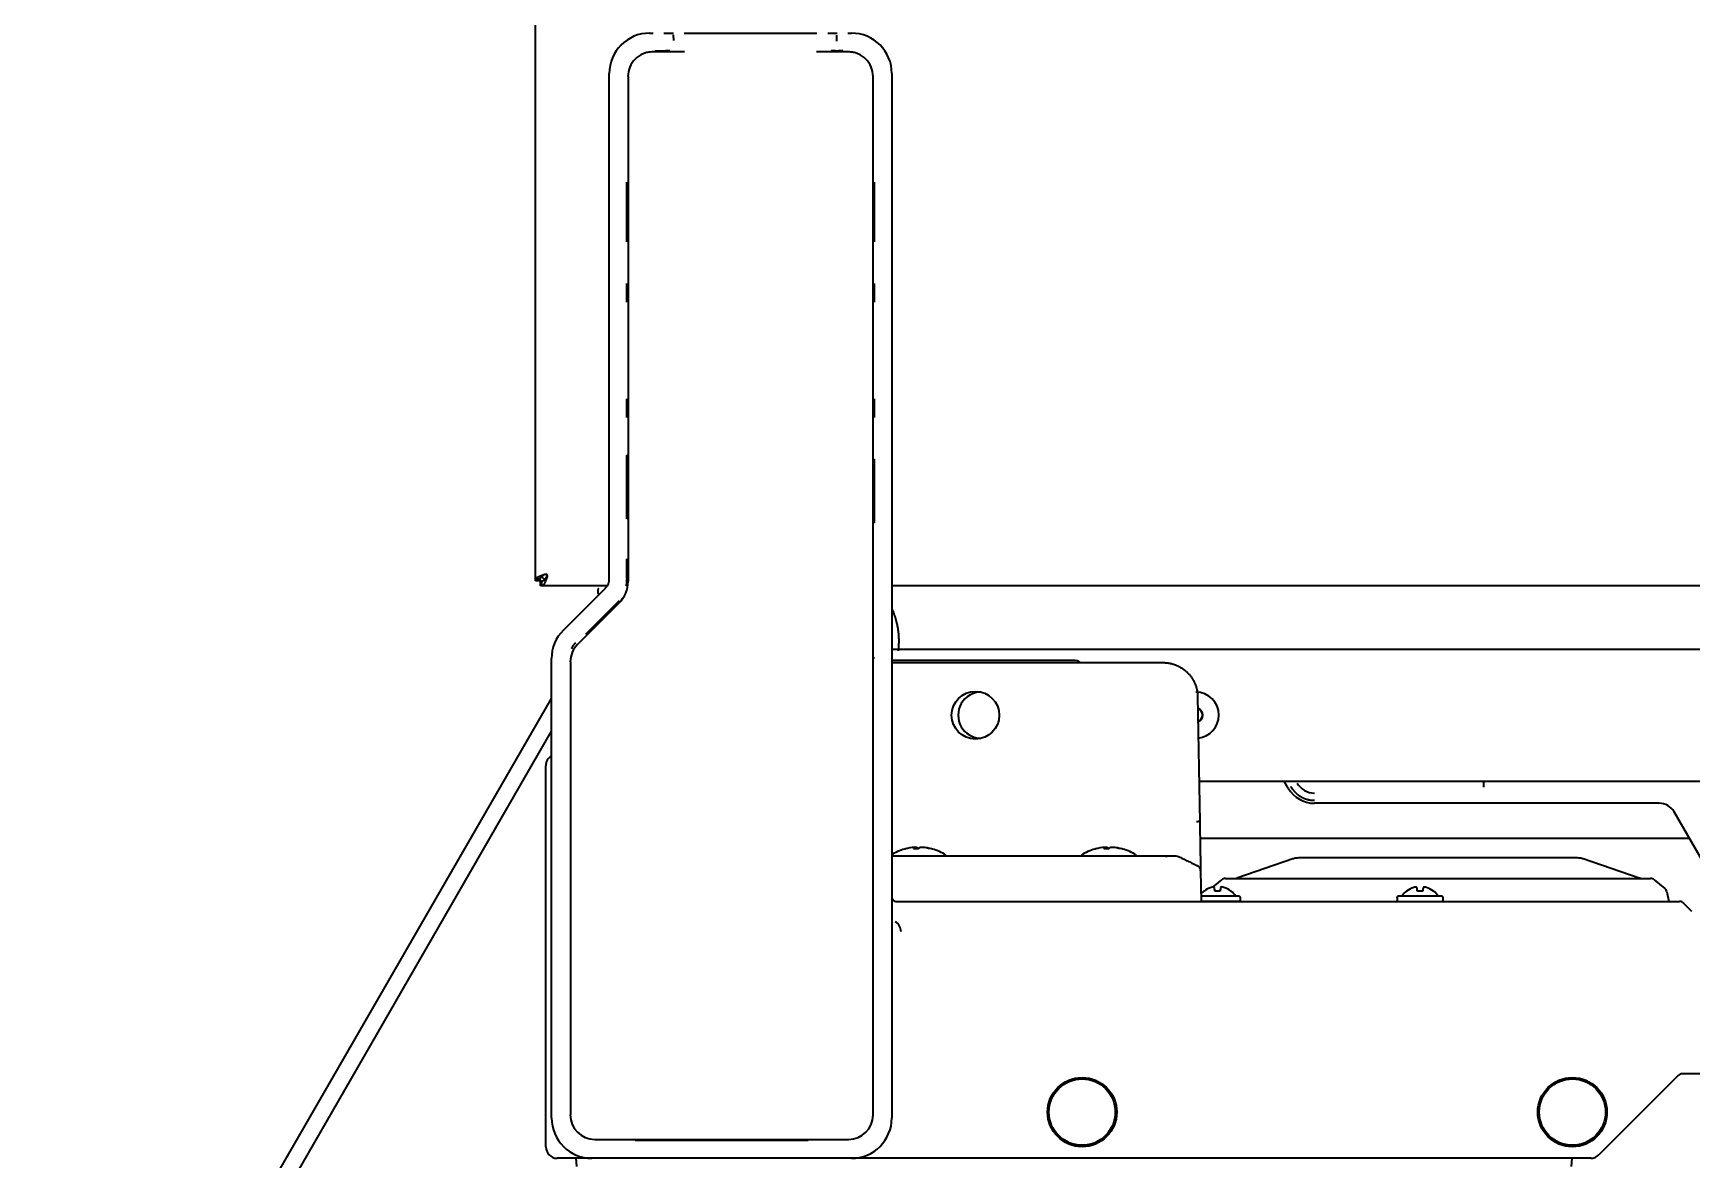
# Model space of a CAD drawing. Header units: inches. Extents: x 90 to 4162, y -443 to 3471.
# Drawn here: x 2163 to 2450.6, y 164.2 to 359.4 of the extents above; entities that cross this region are included whole.
import ezdxf

# ---------------------------------------------------------------- set-up
doc = ezdxf.new("R2010")
doc.units = ezdxf.units.IN
doc.layers.add('1', color=7, linetype='Continuous', true_color=0xffffff)
doc.layers.add('4', color=7, linetype='Continuous', true_color=0xffffff)

msp = doc.modelspace()

# ---------------------------------------------------------------- linework, layer by layer
at = {"layer": '1', "color": 7, "linetype": 'Continuous', "lineweight": 35}
for p, q in [((2250.09, 264.77), (2250.09, 925.28)), ((2269.89, 359.43), (2270.5, 359.43)), ((2272.38, 359.43), (2274.01, 359.43)), ((2274.08, 358.14), (2274.03, 359.14)), ((2275.89, 359.43), (2298.89, 359.43)), ((2300.77, 359.43), (2302.4, 359.43)), ((2302.34, 358.07), (2302.38, 359.06)), ((2304.28, 359.43), (2304.89, 359.43)), ((2269.48, 356.08), (2269.37, 356.05)), ((2275.06, 356.2), (2270.51, 356.2)), ((2272.02, 356.36), (2272.65, 356.36)), ((2273.4, 356.34), (2273.54, 356.2)), ((2304.27, 356.2), (2299.73, 356.2)), ((2301.24, 356.2), (2301.38, 356.34)), ((2302.13, 356.36), (2302.65, 356.36)), ((2303.4, 356.34), (2303.54, 356.2)), ((2305.41, 356.05), (2305.31, 356.08)), ((2262.89, 275.4), (2262.89, 352.43)), ((2266.15, 351.93), (2266.15, 264.4)), ((2308.63, 171.93), (2308.63, 351.93)), ((2311.89, 352.43), (2311.89, 275.4)), ((2265.96, 324.39), (2265.96, 332.46)), ((2308.82, 332.46), (2308.82, 324.39)), ((2265.96, 313.93), (2265.96, 314.92)), ((2308.82, 314.92), (2308.82, 313.93)), ((2265.96, 293.93), (2265.96, 294.92)), ((2308.82, 294.92), (2308.82, 293.93)), ((2308.82, 284.46), (2308.82, 280.01)), ((2265.96, 276.39), (2265.96, 280.84)), ((2262.89, 266.79), (2262.89, 271.86)), ((2311.89, 271.86), (2311.89, 266.79)), ((2250.09, 264.71), (2250.09, 264.77)), ((2250.09, 264.53), (2250.09, 264.71)), ((2250.89, 264.71), (2250.89, 264.77)), ((2250.89, 264.71), (2250.89, 264.53)), ((2265.96, 264.95), (2265.96, 267.18)), ((2250.89, 264.53), (2250.09, 264.53)), ((2250.99, 264.43), (2251.18, 264.43)), ((2250.99, 263.63), (2250.99, 264.43)), ((2251.18, 263.63), (2250.99, 263.63)), ((2251.23, 264.43), (2251.18, 264.43)), ((2251.23, 263.63), (2251.18, 263.63)), ((2262.52, 263.63), (2251.23, 263.63)), ((2254.94, 255.98), (2262.22, 263.25)), ((2266.14, 264.06), (2266, 263.92)), ((3000.55, 263.63), (2311.89, 263.63)), ((2311.89, 263.25), (2311.89, 171.43)), ((2264.61, 260.68), (2257.39, 253.47)), ((2258.82, 255.25), (2264.68, 261.11)), ((2252.89, 171.43), (2252.89, 251.03)), ((2256.15, 250.46), (2256.15, 171.93)), ((2947.14, 252.62), (2311.89, 252.62)), ((2343.39, 250.72), (2311.89, 250.72)), ((2311.89, 250.34), (2358.91, 250.34)), ((2164.11, 90.41), (2252.89, 244.1)), ((2364.91, 244.44), (2365.28, 222.76)), ((2163.01, 82.51), (2252.89, 238.43)), ((2251.89, 166.43), (2251.89, 232.43)), ((2365.17, 229.81), (2947.21, 229.81)), ((2311.89, 216.84), (2359.42, 216.84)), ((2315.8, 218.04), (2315.8, 218.3)), ((2316.05, 218.04), (2316.05, 218.3)), ((2317.23, 218.28), (2317.23, 218.3)), ((2348.8, 218.04), (2348.8, 218.3)), ((2349.05, 218.04), (2349.05, 218.3)), ((2350.23, 218.28), (2350.23, 218.3)), ((2381.42, 216.32), (2371.7, 212.99)), ((2430.42, 216.5), (2382.76, 216.5)), ((2441.49, 212.99), (2431.76, 216.32)), ((2365.43, 214.24), (2365.52, 208.93)), ((2369.73, 212.93), (2372.59, 212.93)), ((2371.7, 212.99), (2371.63, 212.97)), ((2372.59, 212.93), (2440.59, 212.93)), ((2440.59, 212.93), (2443.45, 212.93)), ((2441.55, 212.97), (2441.49, 212.99)), ((2366.03, 210.74), (2365.98, 210.74)), ((2367.57, 211.44), (2369.09, 212.7)), ((2370.72, 210.74), (2370.68, 210.74)), ((2401.15, 210.72), (2401.1, 210.72)), ((2444.09, 212.7), (2445.92, 211.19)), ((2446.26, 210.61), (2446.59, 208.93)), ((2312.24, 209.07), (2311.89, 209.43)), ((2312.6, 208.93), (2448.48, 208.93)), ((2372.2, 209.85), (2365.5, 209.85)), ((2372.2, 208.95), (2365.52, 208.95)), ((2366.59, 208.93), (2366.59, 208.93)), ((2372.35, 209.2), (2372.35, 209.6)), ((2399.48, 209.58), (2399.48, 209.18)), ((2407.33, 209.83), (2399.63, 209.83)), ((2407.48, 209.18), (2407.48, 209.58)), ((2450.6, 207.22), (2449.18, 208.63)), ((2448.23, 178.77), (2434.48, 165.01)), ((2802.84, 179.06), (2448.94, 179.06)), ((2208.65, 167.56), (2208.6, 167.6)), ((2260.4, 167.68), (2304.38, 167.68)), ((2267.39, 167.49), (2267.39, 167.68)), ((2297.39, 167.49), (2267.39, 167.49)), ((2297.39, 167.49), (2297.39, 167.68)), ((2207.98, 166.4), (2207.92, 166.43)), ((2259.89, 164.43), (2253.89, 164.43)), ((2257.25, 163.01), (2257.18, 164.43)), ((2304.89, 164.43), (2259.89, 164.43)), ((2433.06, 164.43), (2304.89, 164.43)), ((2429.78, 164.43), (2429.7, 163.01))]:
    msp.add_line(p, q, dxfattribs=at)
for centre, radius in [((2326.39, 241.22), 4.13), ((2344.89, 172.43), 6), ((2429.89, 172.43), 6), ((2344.89, 172.43), 5.75), ((2429.89, 172.43), 5.75)]:
    msp.add_circle(centre, radius, dxfattribs=at)
for centre, radius, start, end in [((2269.89, 352.43), 7, 90, 180), ((2304.89, 352.43), 7, 0, 90), ((2252.69, 266.23), 1.8, 213.3619, 236.662), ((2252.69, 266.23), 1, 214.2422, 237.1852), ((2251.89, 265.43), 0.25, 0, 90), ((2260.89, 264.4), 5.26, 315, 0), ((2259.89, 251.03), 7, 135, 180), ((2343.39, 248.72), 2, 54.3403, 90), ((2327.39, 241.22), 4, 89.8931, 270.1069), ((2364.59, 241.22), 4, 0, 90), ((2364.59, 241.22), 1.25, 288.5738, 73.3781), ((2364.59, 241.22), 1.15, 290.16, 71.7919), ((2364.59, 241.22), 4, 276.4013, 0), ((2253.89, 232.43), 2, 120.0009, 180), ((2312.27, 216.71), 0.5, 119.6794, 138.5908), ((2316.52, 209.26), 9.08, 103.2612, 119.6794), ((2316.52, 209.26), 9.08, 60.3206, 76.7388), ((2320.77, 216.71), 0.5, 14.6023, 60.3206), ((2345.27, 216.71), 0.5, 119.6794, 165.3977), ((2349.52, 209.26), 9.08, 103.2612, 119.6794), ((2349.52, 209.26), 9.08, 60.3206, 76.7388), ((2353.77, 216.71), 0.5, 14.6023, 60.3206), ((2369.73, 211.93), 1, 90, 129.5), ((2443.45, 211.93), 1, 50.5, 90), ((2368.35, 207.85), 3.74, 129.3686, 139.774), ((2368.35, 207.85), 3.74, 32.3241, 50.6155), ((2403.48, 207.83), 3.74, 129.3865, 147.6759), ((2403.48, 207.83), 3.74, 32.3241, 50.6449), ((2445.28, 210.42), 1, 11, 50.5), ((2312.6, 209.43), 0.5, 225, 270), ((2366.44, 208.45), 0.5, 71.8045, 90), ((2370.27, 208.45), 0.5, 90, 108.1955), ((2372.07, 209.6), 0.283, 0, 61.9275), ((2372.07, 209.2), 0.283, 298.0725, 0), ((2399.76, 209.58), 0.283, 118.0725, 180), ((2399.76, 209.18), 0.283, 180, 241.9275), ((2407.19, 209.58), 0.283, 0, 61.9275), ((2407.19, 209.18), 0.283, 298.0725, 0), ((2448.48, 207.93), 1, 45, 90), ((2311.49, 203.68), 2, 0.0009, 60), ((2448.94, 178.06), 1, 90, 135), ((2259.89, 171.43), 7, 180, 270), ((2304.89, 171.43), 7, 270, 0), ((2253.89, 166.43), 2, 180, 270), ((2433.06, 166.43), 2, 270, 315)]:
    msp.add_arc(centre, radius, start, end, dxfattribs=at)
for centre, major_axis, ratio, start_param, end_param in [((2270.4, 351.93), (4.13, 1.03), 0.999429, 1.325755, 2.896856), ((2270.51, 351.95), (4.12, 1.03), 0.999581, 1.325755, 1.570798), ((2272.65, 356.34), (0.75, 0), 0.017455, 0.017453, 1.570796), ((2302.13, 356.34), (0.75, 0), 0.017455, 1.570796, 3.124139), ((2302.65, 356.34), (0.75, 0), 0.017455, 0.017453, 1.570796), ((2304.27, 351.95), (-4.12, 1.03), 0.999581, 4.712388, 4.95743), ((2304.38, 351.93), (-4.13, 1.03), 0.999429, 3.386329, 4.95743), ((2266.38, 286.31), (0.37, -0.151), 0.998935, 3.529487, 4.49285), ((2308.4, 274.54), (-0.37, 0.151), 0.998935, 3.529487, 4.49285), ((2265.97, 264.96), (0, 1.06), 0.012341, 1.58314, 1.794348), ((2260.4, 250.46), (-3.93, 1.63), 0.99937, 5.890739, 6.675632), ((2316.3, 209.26), (0, -9.06), 0.947542, 3.199666, 3.391172), ((2315.85, 209.26), (0, -9.06), 0.090997, 3.199666, 3.391172), ((2316.04, 209.26), (0, -8.79), 0.978398, 3.096057, 3.187129), ((2316.58, 209.26), (0, 9.06), 0.995851, 0.058074, 0.085647), ((2315.88, 209.26), (0, -9.06), 0.319632, 2.921888, 3.083519), ((2317.15, 209.26), (0, 9.06), 0.319632, 0.058074, 0.249579), ((2316.46, 209.26), (0, -9.06), 0.995851, 2.892014, 3.083519), ((2316.73, 209.26), (0, 9.06), 0.947542, 6.033606, 6.225112), ((2318.77, 209.26), (0, 8.79), 0.206731, 6.237649, 6.328721), ((2349.3, 209.26), (0, -9.06), 0.947542, 3.199666, 3.391172), ((2348.85, 209.26), (0, -9.06), 0.090997, 3.199666, 3.391172), ((2349.04, 209.26), (0, -8.79), 0.978398, 3.096057, 3.187129), ((2349.58, 209.26), (0, 9.06), 0.995851, 0.058074, 0.085647), ((2348.88, 209.26), (0, -9.06), 0.319632, 2.921888, 3.083519), ((2350.15, 209.26), (0, 9.06), 0.319632, 0.058074, 0.249579), ((2349.46, 209.26), (0, -9.06), 0.995851, 2.892014, 3.083519), ((2349.73, 209.26), (0, 9.06), 0.947542, 6.033606, 6.225112), ((2351.77, 209.26), (0, 8.79), 0.206731, 6.237649, 6.328721), ((2371.4, 213.43), (0, -0.5), 1, 6.282807, 6.525593), ((2441.78, 213.43), (0, 0.5), 1, 2.899186, 3.141971), ((2368.35, 207.83), (-3.62, 0.87), 0.997235, 5.247399, 5.62012), ((2368.09, 207.79), (-0.81, 3.6), 0.902278, 6.178468, 6.295334), ((2367.8, 207.79), (-0.38, 3.67), 0.420739, 6.027806, 6.144672), ((2368.06, 207.83), (-0.27, 3.72), 0.017407, 5.611261, 5.983982), ((2368.65, 207.83), (-0.27, -3.72), 0.017407, 3.440796, 3.813517), ((2368.91, 207.79), (-0.38, -3.67), 0.420739, 3.280106, 3.396972), ((2368.61, 207.79), (-0.81, -3.6), 0.902278, 3.129444, 3.24631), ((2368.36, 207.83), (-3.62, -0.87), 0.997235, 3.804658, 4.177379), ((2403.47, 207.8), (-3.62, 0.87), 0.997235, 5.247399, 5.62012), ((2403.22, 207.77), (-0.81, 3.6), 0.902278, 6.178468, 6.295334), ((2402.92, 207.77), (-0.38, 3.67), 0.420739, 6.027806, 6.144672), ((2403.18, 207.8), (-0.27, 3.72), 0.017407, 5.611261, 5.983982), ((2403.77, 207.8), (-0.27, -3.72), 0.017407, 3.440796, 3.813517), ((2404.03, 207.77), (-0.38, -3.67), 0.420739, 3.280106, 3.396972), ((2403.74, 207.77), (-0.81, -3.6), 0.902278, 3.129444, 3.24631), ((2403.48, 207.8), (-3.62, -0.87), 0.997235, 3.804658, 4.177379), ((2260.4, 171.94), (3.01, 3.01), 0.998926, 2.356803, 3.926382), ((2304.38, 171.94), (-3.01, 3.01), 0.998926, 2.356803, 3.926382)]:
    msp.add_ellipse(centre, major_axis=major_axis, ratio=ratio, start_param=start_param, end_param=end_param, dxfattribs=at)
for points, knots in [([(2270.88, 356.34), (2270.89, 356.34), (2270.9, 356.34), (2270.92, 356.34), (2270.94, 356.34), (2270.97, 356.34), (2271.03, 356.35), (2271.07, 356.35), (2271.15, 356.35), (2271.19, 356.35), (2271.25, 356.35), (2271.28, 356.35), (2271.32, 356.35), (2271.34, 356.35), (2271.41, 356.35), (2271.46, 356.35), (2271.54, 356.35), (2271.58, 356.35), (2271.62, 356.35), (2271.65, 356.35), (2271.66, 356.35), (2271.73, 356.35), (2271.79, 356.35), (2271.9, 356.36), (2271.96, 356.36), (2272.02, 356.36)], [0, 0, 0, 0, 0.03125, 0.03125, 0.0625, 0.125, 0.125, 0.25, 0.25, 0.375, 0.375, 0.4375, 0.4375, 0.5, 0.5, 0.625, 0.625, 0.6875, 0.71875, 0.71875, 0.75, 0.75, 0.875, 0.875, 1, 1, 1, 1]), ([(2275.94, 356.21), (2275.93, 356.21), (2275.92, 356.21), (2275.89, 356.21), (2275.88, 356.21), (2275.86, 356.21), (2275.85, 356.21), (2275.8, 356.21), (2275.77, 356.21), (2275.7, 356.21), (2275.66, 356.21), (2275.6, 356.21), (2275.58, 356.21), (2275.54, 356.21), (2275.52, 356.21), (2275.45, 356.21), (2275.4, 356.21), (2275.3, 356.21), (2275.23, 356.2), (2275.14, 356.2), (2275.11, 356.2), (2275.08, 356.2), (2275.07, 356.2), (2275.06, 356.2)], [0, 0, 0, 0, 0.125, 0.125, 0.1875, 0.1875, 0.25, 0.25, 0.375, 0.375, 0.5, 0.5, 0.5625, 0.5625, 0.625, 0.625, 0.75, 0.75, 0.875, 0.9375, 0.96875, 0.96875, 1, 1, 1, 1]), ([(2299.73, 356.2), (2299.71, 356.2), (2299.7, 356.2), (2299.68, 356.2), (2299.64, 356.2), (2299.55, 356.2), (2299.48, 356.21), (2299.38, 356.21), (2299.33, 356.21), (2299.27, 356.21), (2299.24, 356.21), (2299.2, 356.21), (2299.18, 356.21), (2299.12, 356.21), (2299.08, 356.21), (2299.01, 356.21), (2298.98, 356.21), (2298.94, 356.21), (2298.92, 356.21), (2298.9, 356.21), (2298.89, 356.21), (2298.86, 356.21), (2298.85, 356.21), (2298.84, 356.21)], [0, 0, 0, 0, 0.03125, 0.03125, 0.0625, 0.125, 0.25, 0.25, 0.375, 0.375, 0.4375, 0.4375, 0.5, 0.5, 0.625, 0.625, 0.75, 0.75, 0.8125, 0.8125, 0.875, 0.875, 1, 1, 1, 1]), ([(2265.96, 332.46), (2265.96, 332.51), (2265.96, 332.57), (2265.96, 332.69), (2265.96, 332.74), (2265.96, 332.81), (2265.96, 332.83), (2265.96, 332.85), (2265.96, 332.89), (2265.96, 332.93), (2265.96, 333.01), (2265.96, 333.06), (2265.97, 333.13), (2265.97, 333.15), (2265.97, 333.2), (2265.97, 333.22), (2265.97, 333.28), (2265.97, 333.33), (2265.97, 333.41), (2265.97, 333.45), (2265.97, 333.5), (2265.97, 333.53), (2265.97, 333.56), (2265.97, 333.58), (2265.97, 333.59), (2265.97, 333.6)], [0, 0, 0, 0, 0.125, 0.125, 0.25, 0.25, 0.28125, 0.28125, 0.3125, 0.375, 0.375, 0.5, 0.5, 0.5625, 0.5625, 0.625, 0.625, 0.75, 0.75, 0.875, 0.875, 0.9375, 0.96875, 0.96875, 1, 1, 1, 1]), ([(2308.81, 333.6), (2308.81, 333.59), (2308.81, 333.58), (2308.81, 333.56), (2308.81, 333.53), (2308.81, 333.5), (2308.81, 333.45), (2308.81, 333.41), (2308.81, 333.33), (2308.81, 333.28), (2308.82, 333.22), (2308.82, 333.2), (2308.82, 333.15), (2308.82, 333.13), (2308.82, 333.06), (2308.82, 333.01), (2308.82, 332.93), (2308.82, 332.89), (2308.82, 332.85), (2308.82, 332.83), (2308.82, 332.81), (2308.82, 332.74), (2308.82, 332.69), (2308.82, 332.57), (2308.82, 332.51), (2308.82, 332.46)], [0, 0, 0, 0, 0.03125, 0.03125, 0.0625, 0.125, 0.125, 0.25, 0.25, 0.375, 0.375, 0.4375, 0.4375, 0.5, 0.5, 0.625, 0.625, 0.6875, 0.71875, 0.71875, 0.75, 0.75, 0.875, 0.875, 1, 1, 1, 1]), ([(2265.97, 323.25), (2265.97, 323.26), (2265.97, 323.27), (2265.97, 323.29), (2265.97, 323.32), (2265.97, 323.35), (2265.97, 323.41), (2265.97, 323.44), (2265.97, 323.52), (2265.97, 323.57), (2265.97, 323.63), (2265.97, 323.65), (2265.97, 323.7), (2265.97, 323.72), (2265.96, 323.79), (2265.96, 323.84), (2265.96, 323.92), (2265.96, 323.96), (2265.96, 324), (2265.96, 324.02), (2265.96, 324.04), (2265.96, 324.11), (2265.96, 324.16), (2265.96, 324.28), (2265.96, 324.34), (2265.96, 324.39)], [0, 0, 0, 0, 0.03125, 0.03125, 0.0625, 0.125, 0.125, 0.25, 0.25, 0.375, 0.375, 0.4375, 0.4375, 0.5, 0.5, 0.625, 0.625, 0.6875, 0.71875, 0.71875, 0.75, 0.75, 0.875, 0.875, 1, 1, 1, 1]), ([(2308.82, 324.39), (2308.82, 324.34), (2308.82, 324.28), (2308.82, 324.16), (2308.82, 324.11), (2308.82, 324.04), (2308.82, 324.02), (2308.82, 324), (2308.82, 323.96), (2308.82, 323.92), (2308.82, 323.84), (2308.82, 323.79), (2308.82, 323.72), (2308.82, 323.7), (2308.82, 323.65), (2308.82, 323.63), (2308.81, 323.57), (2308.81, 323.52), (2308.81, 323.44), (2308.81, 323.41), (2308.81, 323.35), (2308.81, 323.32), (2308.81, 323.29), (2308.81, 323.27), (2308.81, 323.26), (2308.81, 323.25)], [0, 0, 0, 0, 0.125, 0.125, 0.25, 0.25, 0.28125, 0.28125, 0.3125, 0.375, 0.375, 0.5, 0.5, 0.5625, 0.5625, 0.625, 0.625, 0.75, 0.75, 0.875, 0.875, 0.9375, 0.96875, 0.96875, 1, 1, 1, 1]), ([(2265.96, 314.92), (2265.96, 314.98), (2265.96, 315.04), (2265.96, 315.16), (2265.96, 315.21), (2265.96, 315.28), (2265.96, 315.29), (2265.96, 315.32), (2265.96, 315.36), (2265.96, 315.4), (2265.96, 315.48), (2265.96, 315.53), (2265.97, 315.6), (2265.97, 315.62), (2265.97, 315.67), (2265.97, 315.69), (2265.97, 315.75), (2265.97, 315.79), (2265.97, 315.87), (2265.97, 315.91), (2265.97, 315.97), (2265.97, 316), (2265.97, 316.03), (2265.97, 316.04), (2265.97, 316.05), (2265.97, 316.06)], [0, 0, 0, 0, 0.125, 0.125, 0.25, 0.25, 0.28125, 0.28125, 0.3125, 0.375, 0.375, 0.5, 0.5, 0.5625, 0.5625, 0.625, 0.625, 0.75, 0.75, 0.875, 0.875, 0.9375, 0.96875, 0.96875, 1, 1, 1, 1]), ([(2265.97, 312.79), (2265.97, 312.8), (2265.97, 312.81), (2265.97, 312.82), (2265.97, 312.85), (2265.97, 312.88), (2265.97, 312.94), (2265.97, 312.98), (2265.97, 313.06), (2265.97, 313.1), (2265.97, 313.16), (2265.97, 313.19), (2265.97, 313.23), (2265.97, 313.25), (2265.96, 313.32), (2265.96, 313.37), (2265.96, 313.45), (2265.96, 313.49), (2265.96, 313.53), (2265.96, 313.56), (2265.96, 313.57), (2265.96, 313.64), (2265.96, 313.7), (2265.96, 313.81), (2265.96, 313.87), (2265.96, 313.93)], [0, 0, 0, 0, 0.03125, 0.03125, 0.0625, 0.125, 0.125, 0.25, 0.25, 0.375, 0.375, 0.4375, 0.4375, 0.5, 0.5, 0.625, 0.625, 0.6875, 0.71875, 0.71875, 0.75, 0.75, 0.875, 0.875, 1, 1, 1, 1]), ([(2308.81, 316.06), (2308.81, 316.05), (2308.81, 316.04), (2308.81, 316.03), (2308.81, 316), (2308.81, 315.97), (2308.81, 315.91), (2308.81, 315.87), (2308.81, 315.79), (2308.81, 315.75), (2308.82, 315.69), (2308.82, 315.67), (2308.82, 315.62), (2308.82, 315.6), (2308.82, 315.53), (2308.82, 315.48), (2308.82, 315.4), (2308.82, 315.36), (2308.82, 315.32), (2308.82, 315.29), (2308.82, 315.28), (2308.82, 315.21), (2308.82, 315.16), (2308.82, 315.04), (2308.82, 314.98), (2308.82, 314.92)], [0, 0, 0, 0, 0.03125, 0.03125, 0.0625, 0.125, 0.125, 0.25, 0.25, 0.375, 0.375, 0.4375, 0.4375, 0.5, 0.5, 0.625, 0.625, 0.6875, 0.71875, 0.71875, 0.75, 0.75, 0.875, 0.875, 1, 1, 1, 1]), ([(2308.82, 313.93), (2308.82, 313.87), (2308.82, 313.81), (2308.82, 313.7), (2308.82, 313.64), (2308.82, 313.57), (2308.82, 313.56), (2308.82, 313.53), (2308.82, 313.49), (2308.82, 313.45), (2308.82, 313.37), (2308.82, 313.32), (2308.82, 313.25), (2308.82, 313.23), (2308.82, 313.19), (2308.82, 313.16), (2308.81, 313.1), (2308.81, 313.06), (2308.81, 312.98), (2308.81, 312.94), (2308.81, 312.88), (2308.81, 312.85), (2308.81, 312.82), (2308.81, 312.81), (2308.81, 312.8), (2308.81, 312.79)], [0, 0, 0, 0, 0.125, 0.125, 0.25, 0.25, 0.28125, 0.28125, 0.3125, 0.375, 0.375, 0.5, 0.5, 0.5625, 0.5625, 0.625, 0.625, 0.75, 0.75, 0.875, 0.875, 0.9375, 0.96875, 0.96875, 1, 1, 1, 1]), ([(2265.96, 294.92), (2265.96, 294.98), (2265.96, 295.04), (2265.96, 295.16), (2265.96, 295.21), (2265.96, 295.28), (2265.96, 295.29), (2265.96, 295.32), (2265.96, 295.36), (2265.96, 295.4), (2265.96, 295.48), (2265.96, 295.53), (2265.97, 295.6), (2265.97, 295.62), (2265.97, 295.67), (2265.97, 295.69), (2265.97, 295.75), (2265.97, 295.79), (2265.97, 295.87), (2265.97, 295.91), (2265.97, 295.97), (2265.97, 296), (2265.97, 296.03), (2265.97, 296.04), (2265.97, 296.05), (2265.97, 296.06)], [0, 0, 0, 0, 0.125, 0.125, 0.25, 0.25, 0.28125, 0.28125, 0.3125, 0.375, 0.375, 0.5, 0.5, 0.5625, 0.5625, 0.625, 0.625, 0.75, 0.75, 0.875, 0.875, 0.9375, 0.96875, 0.96875, 1, 1, 1, 1]), ([(2265.97, 292.79), (2265.97, 292.8), (2265.97, 292.81), (2265.97, 292.82), (2265.97, 292.85), (2265.97, 292.88), (2265.97, 292.94), (2265.97, 292.98), (2265.97, 293.06), (2265.97, 293.1), (2265.97, 293.16), (2265.97, 293.19), (2265.97, 293.23), (2265.97, 293.25), (2265.96, 293.32), (2265.96, 293.37), (2265.96, 293.45), (2265.96, 293.49), (2265.96, 293.53), (2265.96, 293.56), (2265.96, 293.57), (2265.96, 293.64), (2265.96, 293.7), (2265.96, 293.81), (2265.96, 293.87), (2265.96, 293.93)], [0, 0, 0, 0, 0.03125, 0.03125, 0.0625, 0.125, 0.125, 0.25, 0.25, 0.375, 0.375, 0.4375, 0.4375, 0.5, 0.5, 0.625, 0.625, 0.6875, 0.71875, 0.71875, 0.75, 0.75, 0.875, 0.875, 1, 1, 1, 1]), ([(2308.81, 296.06), (2308.81, 296.05), (2308.81, 296.04), (2308.81, 296.03), (2308.81, 296), (2308.81, 295.97), (2308.81, 295.91), (2308.81, 295.87), (2308.81, 295.79), (2308.81, 295.75), (2308.82, 295.69), (2308.82, 295.67), (2308.82, 295.62), (2308.82, 295.6), (2308.82, 295.53), (2308.82, 295.48), (2308.82, 295.4), (2308.82, 295.36), (2308.82, 295.32), (2308.82, 295.29), (2308.82, 295.28), (2308.82, 295.21), (2308.82, 295.16), (2308.82, 295.04), (2308.82, 294.98), (2308.82, 294.92)], [0, 0, 0, 0, 0.03125, 0.03125, 0.0625, 0.125, 0.125, 0.25, 0.25, 0.375, 0.375, 0.4375, 0.4375, 0.5, 0.5, 0.625, 0.625, 0.6875, 0.71875, 0.71875, 0.75, 0.75, 0.875, 0.875, 1, 1, 1, 1]), ([(2308.82, 293.93), (2308.82, 293.87), (2308.82, 293.81), (2308.82, 293.7), (2308.82, 293.64), (2308.82, 293.57), (2308.82, 293.56), (2308.82, 293.53), (2308.82, 293.49), (2308.82, 293.45), (2308.82, 293.37), (2308.82, 293.32), (2308.82, 293.25), (2308.82, 293.23), (2308.82, 293.19), (2308.82, 293.16), (2308.81, 293.1), (2308.81, 293.06), (2308.81, 292.98), (2308.81, 292.94), (2308.81, 292.88), (2308.81, 292.85), (2308.81, 292.82), (2308.81, 292.81), (2308.81, 292.8), (2308.81, 292.79)], [0, 0, 0, 0, 0.125, 0.125, 0.25, 0.25, 0.28125, 0.28125, 0.3125, 0.375, 0.375, 0.5, 0.5, 0.5625, 0.5625, 0.625, 0.625, 0.75, 0.75, 0.875, 0.875, 0.9375, 0.96875, 0.96875, 1, 1, 1, 1]), ([(2265.96, 280.84), (2265.96, 280.97), (2265.96, 281.1), (2265.96, 281.35), (2265.96, 281.48), (2265.96, 281.86), (2265.96, 282.11), (2265.96, 282.61), (2265.96, 282.87), (2265.95, 283.25), (2265.95, 283.37), (2265.95, 283.57), (2265.95, 283.63), (2265.95, 283.76), (2265.95, 283.82), (2265.95, 284.01), (2265.95, 284.14), (2265.95, 284.39), (2265.95, 284.52), (2265.95, 284.71), (2265.96, 284.77), (2265.96, 284.87), (2265.96, 284.9), (2265.96, 284.96), (2265.96, 284.99), (2265.96, 285.15), (2265.96, 285.27), (2265.96, 285.44), (2265.96, 285.5), (2265.96, 285.59), (2265.96, 285.61), (2265.96, 285.67), (2265.96, 285.7), (2265.96, 285.78), (2265.96, 285.83), (2265.96, 285.92), (2265.97, 285.97), (2265.97, 286.02), (2265.97, 286.04), (2265.97, 286.06), (2265.97, 286.09), (2265.97, 286.11), (2265.97, 286.17), (2265.97, 286.2), (2265.97, 286.23), (2265.97, 286.24), (2265.97, 286.25), (2265.97, 286.27), (2265.97, 286.28), (2265.98, 286.3), (2265.98, 286.31), (2265.98, 286.31)], [0, 0, 0, 0, 0.0625, 0.0625, 0.125, 0.125, 0.25, 0.25, 0.375, 0.375, 0.4375, 0.4375, 0.46875, 0.46875, 0.5, 0.5, 0.5625, 0.5625, 0.625, 0.625, 0.65625, 0.65625, 0.671875, 0.671875, 0.6875, 0.6875, 0.75, 0.75, 0.78125, 0.78125, 0.796875, 0.796875, 0.8125, 0.8125, 0.84375, 0.84375, 0.875, 0.875, 0.882813, 0.882813, 0.890625, 0.90625, 0.90625, 0.9375, 0.9375, 0.945313, 0.945313, 0.953125, 0.96875, 0.96875, 1, 1, 1, 1]), ([(2308.63, 285.67), (2308.64, 285.66), (2308.64, 285.65), (2308.67, 285.54), (2308.7, 285.44), (2308.73, 285.34)], [0, 0, 0, 0, 0.058602, 0.058602, 1, 1, 1, 1]), ([(2308.64, 285.1), (2308.64, 285.11), (2308.65, 285.12), (2308.66, 285.15), (2308.66, 285.15), (2308.66, 285.17), (2308.67, 285.18), (2308.67, 285.2), (2308.68, 285.22), (2308.69, 285.25), (2308.69, 285.26), (2308.7, 285.28), (2308.71, 285.29), (2308.71, 285.3)], [0, 0, 0, 0, 0.156607, 0.156607, 0.262032, 0.262032, 0.367456, 0.367456, 0.578304, 0.578304, 0.789152, 0.789152, 1, 1, 1, 1]), ([(2308.73, 285.34), (2308.73, 285.34), (2308.73, 285.33), (2308.72, 285.32), (2308.72, 285.31), (2308.71, 285.3)], [0, 0, 0, 0, 0.5, 0.5, 1, 1, 1, 1]), ([(2308.81, 285.6), (2308.81, 285.59), (2308.81, 285.58), (2308.81, 285.56), (2308.81, 285.53), (2308.81, 285.5), (2308.81, 285.45), (2308.81, 285.41), (2308.81, 285.33), (2308.81, 285.28), (2308.82, 285.22), (2308.82, 285.2), (2308.82, 285.15), (2308.82, 285.13), (2308.82, 285.06), (2308.82, 285.01), (2308.82, 284.93), (2308.82, 284.89), (2308.82, 284.85), (2308.82, 284.83), (2308.82, 284.81), (2308.82, 284.74), (2308.82, 284.69), (2308.82, 284.57), (2308.82, 284.51), (2308.82, 284.46)], [0, 0, 0, 0, 0.03125, 0.03125, 0.0625, 0.125, 0.125, 0.25, 0.25, 0.375, 0.375, 0.4375, 0.4375, 0.5, 0.5, 0.625, 0.625, 0.6875, 0.71875, 0.71875, 0.75, 0.75, 0.875, 0.875, 1, 1, 1, 1]), ([(2308.82, 280.01), (2308.82, 279.88), (2308.82, 279.75), (2308.82, 279.5), (2308.82, 279.37), (2308.82, 278.99), (2308.82, 278.74), (2308.83, 278.24), (2308.83, 277.98), (2308.83, 277.6), (2308.83, 277.48), (2308.83, 277.28), (2308.83, 277.22), (2308.83, 277.09), (2308.83, 277.03), (2308.83, 276.84), (2308.83, 276.71), (2308.83, 276.46), (2308.83, 276.33), (2308.83, 276.14), (2308.83, 276.08), (2308.83, 275.98), (2308.83, 275.95), (2308.83, 275.89), (2308.83, 275.86), (2308.83, 275.7), (2308.82, 275.58), (2308.82, 275.41), (2308.82, 275.35), (2308.82, 275.26), (2308.82, 275.24), (2308.82, 275.18), (2308.82, 275.15), (2308.82, 275.07), (2308.82, 275.02), (2308.82, 274.93), (2308.82, 274.88), (2308.82, 274.83), (2308.82, 274.81), (2308.82, 274.79), (2308.81, 274.76), (2308.81, 274.74), (2308.81, 274.68), (2308.81, 274.65), (2308.81, 274.62), (2308.81, 274.61), (2308.81, 274.6), (2308.81, 274.58), (2308.81, 274.57), (2308.81, 274.55), (2308.81, 274.54), (2308.8, 274.54)], [0, 0, 0, 0, 0.0625, 0.0625, 0.125, 0.125, 0.25, 0.25, 0.375, 0.375, 0.4375, 0.4375, 0.46875, 0.46875, 0.5, 0.5, 0.5625, 0.5625, 0.625, 0.625, 0.65625, 0.65625, 0.671875, 0.671875, 0.6875, 0.6875, 0.75, 0.75, 0.78125, 0.78125, 0.796875, 0.796875, 0.8125, 0.8125, 0.84375, 0.84375, 0.875, 0.875, 0.882812, 0.882812, 0.890625, 0.90625, 0.90625, 0.9375, 0.9375, 0.945313, 0.945313, 0.953125, 0.96875, 0.96875, 1, 1, 1, 1]), ([(2265.97, 275.25), (2265.97, 275.26), (2265.97, 275.27), (2265.97, 275.29), (2265.97, 275.32), (2265.97, 275.35), (2265.97, 275.41), (2265.97, 275.44), (2265.97, 275.52), (2265.97, 275.57), (2265.97, 275.63), (2265.97, 275.65), (2265.97, 275.7), (2265.97, 275.72), (2265.96, 275.79), (2265.96, 275.84), (2265.96, 275.92), (2265.96, 275.96), (2265.96, 276), (2265.96, 276.02), (2265.96, 276.04), (2265.96, 276.11), (2265.96, 276.16), (2265.96, 276.28), (2265.96, 276.34), (2265.96, 276.39)], [0, 0, 0, 0, 0.03125, 0.03125, 0.0625, 0.125, 0.125, 0.25, 0.25, 0.375, 0.375, 0.4375, 0.4375, 0.5, 0.5, 0.625, 0.625, 0.6875, 0.71875, 0.71875, 0.75, 0.75, 0.875, 0.875, 1, 1, 1, 1]), ([(2266.05, 275.51), (2266.05, 275.51), (2266.06, 275.52), (2266.06, 275.53), (2266.07, 275.54), (2266.07, 275.55)], [0, 0, 0, 0, 0.5, 0.5, 1, 1, 1, 1]), ([(2266.15, 275.18), (2266.15, 275.19), (2266.14, 275.2), (2266.11, 275.31), (2266.08, 275.41), (2266.05, 275.51)], [0, 0, 0, 0, 0.058602, 0.058602, 1, 1, 1, 1]), ([(2266.14, 275.75), (2266.14, 275.74), (2266.13, 275.73), (2266.13, 275.7), (2266.12, 275.7), (2266.12, 275.68), (2266.12, 275.67), (2266.11, 275.65), (2266.1, 275.63), (2266.09, 275.6), (2266.09, 275.59), (2266.08, 275.57), (2266.08, 275.56), (2266.07, 275.55)], [0, 0, 0, 0, 0.156607, 0.156607, 0.262032, 0.262032, 0.367456, 0.367456, 0.578304, 0.578304, 0.789152, 0.789152, 1, 1, 1, 1]), ([(2265.96, 267.18), (2265.96, 267.24), (2265.96, 267.3), (2265.96, 267.42), (2265.96, 267.47), (2265.96, 267.54), (2265.96, 267.55), (2265.96, 267.58), (2265.96, 267.62), (2265.96, 267.66), (2265.96, 267.74), (2265.96, 267.79), (2265.97, 267.86), (2265.97, 267.88), (2265.97, 267.93), (2265.97, 267.95), (2265.97, 268.01), (2265.97, 268.05), (2265.97, 268.13), (2265.97, 268.17), (2265.97, 268.23), (2265.97, 268.26), (2265.97, 268.29), (2265.97, 268.31), (2265.97, 268.31), (2265.97, 268.32)], [0, 0, 0, 0, 0.125, 0.125, 0.25, 0.25, 0.28125, 0.28125, 0.3125, 0.375, 0.375, 0.5, 0.5, 0.5625, 0.5625, 0.625, 0.625, 0.75, 0.75, 0.875, 0.875, 0.9375, 0.96875, 0.96875, 1, 1, 1, 1]), ([(2250.09, 264.77), (2250.09, 264.8), (2250.1, 264.84), (2250.14, 264.91), (2250.17, 264.95), (2250.25, 265.02), (2250.3, 265.06), (2250.42, 265.14), (2250.49, 265.17), (2250.64, 265.25), (2250.73, 265.28), (2250.9, 265.36), (2251, 265.39), (2251.2, 265.47), (2251.31, 265.5), (2251.52, 265.58), (2251.63, 265.61), (2251.74, 265.65)], [0, 0, 0, 0, 0.125, 0.125, 0.25, 0.25, 0.375, 0.375, 0.5, 0.5, 0.625, 0.625, 0.75, 0.75, 0.875, 0.875, 1, 1, 1, 1]), ([(2250.89, 264.77), (2250.89, 264.84), (2250.91, 264.91), (2251, 265.06), (2251.07, 265.14), (2251.24, 265.28), (2251.34, 265.36), (2251.56, 265.5), (2251.68, 265.58), (2251.81, 265.65)], [0, 0, 0, 0, 0.25, 0.25, 0.5, 0.5, 0.75, 0.75, 1, 1, 1, 1]), ([(2252.12, 265.34), (2252.04, 265.22), (2251.97, 265.1), (2251.82, 264.87), (2251.75, 264.77), (2251.6, 264.61), (2251.53, 264.54), (2251.38, 264.45), (2251.31, 264.43), (2251.23, 264.43)], [0, 0, 0, 0, 0.25, 0.25, 0.5, 0.5, 0.75, 0.75, 1, 1, 1, 1]), ([(2252.12, 265.28), (2252.08, 265.17), (2252.04, 265.05), (2251.97, 264.84), (2251.93, 264.73), (2251.86, 264.53), (2251.82, 264.44), (2251.75, 264.26), (2251.71, 264.18), (2251.64, 264.03), (2251.6, 263.96), (2251.53, 263.84), (2251.49, 263.79), (2251.42, 263.71), (2251.38, 263.68), (2251.31, 263.64), (2251.27, 263.63), (2251.23, 263.63)], [0, 0, 0, 0, 0.125, 0.125, 0.25, 0.25, 0.375, 0.375, 0.5, 0.5, 0.625, 0.625, 0.75, 0.75, 0.875, 0.875, 1, 1, 1, 1]), ([(2251.74, 265.65), (2251.75, 265.65), (2251.75, 265.65), (2251.76, 265.66), (2251.77, 265.66), (2251.78, 265.66), (2251.79, 265.67), (2251.8, 265.67), (2251.81, 265.67), (2251.83, 265.67), (2251.84, 265.67), (2251.85, 265.67), (2251.86, 265.67), (2251.87, 265.67), (2251.88, 265.68), (2251.89, 265.68), (2251.89, 265.68)], [0, 0, 0, 0, 0.070356, 0.140723, 0.211142, 0.28165, 0.352287, 0.42309, 0.494098, 0.565348, 0.636878, 0.708725, 0.780925, 0.853514, 0.926527, 1, 1, 1, 1]), ([(2252.14, 265.43), (2252.14, 265.42), (2252.14, 265.41), (2252.14, 265.4), (2252.14, 265.39), (2252.14, 265.38), (2252.14, 265.37), (2252.14, 265.36), (2252.14, 265.35), (2252.13, 265.34), (2252.13, 265.33), (2252.13, 265.32), (2252.13, 265.31), (2252.12, 265.3), (2252.12, 265.29), (2252.12, 265.28), (2252.12, 265.28)], [0, 0, 0, 0, 0.073473, 0.146486, 0.219075, 0.291275, 0.363122, 0.434652, 0.505902, 0.57691, 0.647713, 0.71835, 0.788858, 0.859277, 0.929644, 1, 1, 1, 1]), ([(2262.31, 263.34), (2262.33, 263.37), (2262.35, 263.39), (2262.4, 263.44), (2262.42, 263.46), (2262.48, 263.54), (2262.52, 263.59), (2262.63, 263.75), (2262.69, 263.87), (2262.75, 264.02), (2262.76, 264.05), (2262.79, 264.11), (2262.8, 264.14), (2262.82, 264.24), (2262.84, 264.3), (2262.88, 264.49), (2262.89, 264.62), (2262.89, 264.75)], [0, 0, 0, 0, 0.0625, 0.0625, 0.125, 0.125, 0.25, 0.25, 0.5, 0.5, 0.5625, 0.5625, 0.625, 0.625, 0.75, 0.75, 1, 1, 1, 1]), ([(2265.92, 264.01), (2265.92, 264.03), (2265.92, 264.06), (2265.93, 264.11), (2265.93, 264.14), (2265.94, 264.19), (2265.94, 264.22), (2265.94, 264.28), (2265.95, 264.31), (2265.95, 264.4), (2265.96, 264.46), (2265.96, 264.59), (2265.96, 264.66), (2265.96, 264.72)], [0, 0, 0, 0, 0.125, 0.125, 0.25, 0.25, 0.375, 0.375, 0.5, 0.5, 0.75, 0.75, 1, 1, 1, 1]), ([(2261.12, 262.16), (2261.07, 262.24), (2260.99, 262.4), (2260.94, 262.64), (2260.95, 262.86), (2260.99, 263.02), (2261.04, 263.13), (2261.06, 263.18), (2261.07, 263.2), (2261.08, 263.2)], [0, 0, 0, 0, 0.248987, 0.469752, 0.655922, 0.807805, 0.91802, 0.967371, 1, 1, 1, 1]), ([(2265.86, 263.67), (2265.87, 263.7), (2265.87, 263.73), (2265.88, 263.78), (2265.89, 263.81), (2265.9, 263.89), (2265.91, 263.95), (2265.92, 264.01)], [0, 0, 0, 0, 0.25, 0.25, 0.5, 0.5, 1, 1, 1, 1]), ([(2256.39, 252.77), (2256.39, 252.77), (2256.39, 252.78), (2256.41, 252.81), (2256.41, 252.82), (2256.42, 252.84), (2256.42, 252.85), (2256.43, 252.87), (2256.44, 252.87), (2256.46, 252.92), (2256.48, 252.95), (2256.51, 253.02), (2256.53, 253.04), (2256.55, 253.09), (2256.57, 253.12), (2256.62, 253.2), (2256.65, 253.25), (2256.71, 253.33), (2256.73, 253.36), (2256.77, 253.42), (2256.82, 253.48), (2256.86, 253.54), (2256.9, 253.58), (2256.91, 253.6), (2256.94, 253.63), (2256.95, 253.64), (2257.02, 253.71), (2257.07, 253.77), (2257.13, 253.83)], [0, 0, 0, 0, 0.125, 0.125, 0.1875, 0.1875, 0.21875, 0.21875, 0.25, 0.25, 0.375, 0.375, 0.4375, 0.4375, 0.5, 0.5, 0.625, 0.625, 0.6875, 0.6875, 0.75, 0.8125, 0.8125, 0.84375, 0.84375, 0.875, 0.875, 1, 1, 1, 1]), ([(2308.82, 251.25), (2308.82, 251.22), (2308.81, 251.18), (2308.77, 251.12), (2308.75, 251.1), (2308.69, 251.05), (2308.66, 251.04), (2308.64, 251.02)], [0, 0, 0, 0, 0.367428, 0.367428, 0.734855, 0.734855, 1, 1, 1, 1]), ([(2358.91, 250.34), (2359.01, 250.34), (2359.11, 250.34), (2359.3, 250.33), (2359.4, 250.32), (2359.55, 250.31), (2359.59, 250.3), (2359.69, 250.29), (2359.74, 250.28), (2359.88, 250.26), (2359.98, 250.25), (2360.26, 250.19), (2360.45, 250.14), (2360.69, 250.07), (2360.73, 250.06), (2360.83, 250.03), (2360.87, 250.01), (2361.01, 249.96), (2361.1, 249.93), (2361.37, 249.82), (2361.54, 249.74), (2361.89, 249.56), (2362.05, 249.46), (2362.3, 249.3), (2362.38, 249.24), (2362.53, 249.13), (2362.61, 249.07), (2362.84, 248.88), (2362.98, 248.75), (2363.19, 248.55), (2363.26, 248.48), (2363.39, 248.34), (2363.45, 248.27), (2363.64, 248.04), (2363.76, 247.89), (2363.89, 247.69), (2363.92, 247.65), (2363.97, 247.57), (2364, 247.53), (2364.08, 247.4), (2364.13, 247.32), (2364.27, 247.06), (2364.35, 246.89), (2364.5, 246.53), (2364.57, 246.35), (2364.66, 246.08), (2364.69, 245.98), (2364.72, 245.84), (2364.74, 245.79), (2364.76, 245.7), (2364.77, 245.65), (2364.82, 245.41), (2364.85, 245.22), (2364.88, 244.98), (2364.89, 244.93), (2364.89, 244.83), (2364.91, 244.69), (2364.91, 244.54), (2364.91, 244.44)], [0, 0, 0, 0, 0.03125, 0.03125, 0.0625, 0.0625, 0.078125, 0.078125, 0.09375, 0.09375, 0.125, 0.125, 0.1875, 0.1875, 0.203125, 0.203125, 0.21875, 0.21875, 0.25, 0.25, 0.3125, 0.3125, 0.375, 0.375, 0.40625, 0.40625, 0.4375, 0.4375, 0.5, 0.5, 0.53125, 0.53125, 0.5625, 0.5625, 0.625, 0.625, 0.640625, 0.640625, 0.65625, 0.65625, 0.6875, 0.6875, 0.75, 0.75, 0.8125, 0.8125, 0.84375, 0.84375, 0.859375, 0.859375, 0.875, 0.875, 0.9375, 0.9375, 0.953125, 0.953125, 0.96875, 1, 1, 1, 1]), ([(2365.28, 222.76), (2365.28, 222.76), (2365.27, 222.76), (2365.22, 222.77), (2365.18, 222.77), (2365.09, 222.77), (2365.03, 222.77), (2364.89, 222.76), (2364.81, 222.76), (2364.73, 222.76)], [0, 0, 0, 0, 0.25, 0.25, 0.5, 0.5, 0.75, 0.75, 1, 1, 1, 1]), ([(2365.28, 222.76), (2365.29, 222.62), (2365.29, 222.48), (2365.29, 222.2), (2365.3, 222.06), (2365.3, 221.64), (2365.31, 221.36), (2365.31, 220.95), (2365.32, 220.81), (2365.32, 220.54), (2365.32, 220.4), (2365.33, 220), (2365.33, 219.74), (2365.34, 219.23), (2365.35, 218.98), (2365.35, 218.61), (2365.36, 218.49), (2365.36, 218.31), (2365.36, 218.25), (2365.36, 218.13), (2365.36, 218.07), (2365.37, 217.78), (2365.37, 217.56), (2365.38, 217.13), (2365.38, 216.92), (2365.39, 216.53), (2365.39, 216.35), (2365.4, 216.13), (2365.4, 216.06), (2365.4, 216), (2365.4, 215.95), (2365.4, 215.93), (2365.4, 215.83), (2365.4, 215.75), (2365.41, 215.52), (2365.41, 215.23), (2365.42, 214.99), (2365.42, 214.83), (2365.42, 214.78), (2365.42, 214.71), (2365.42, 214.69), (2365.42, 214.65), (2365.42, 214.63), (2365.42, 214.52), (2365.42, 214.46), (2365.43, 214.38), (2365.43, 214.35), (2365.43, 214.31), (2365.43, 214.3), (2365.43, 214.27), (2365.43, 214.26), (2365.43, 214.24), (2365.43, 214.24), (2365.43, 214.24)], [0, 0, 0, 0, 0.031268, 0.031268, 0.062536, 0.062536, 0.125072, 0.125072, 0.156339, 0.156339, 0.187607, 0.187607, 0.250143, 0.250143, 0.312679, 0.312679, 0.343947, 0.343947, 0.359581, 0.359581, 0.375215, 0.375215, 0.43775, 0.43775, 0.500286, 0.500286, 0.562822, 0.562822, 0.578456, 0.586273, 0.586273, 0.59409, 0.59409, 0.625358, 0.625358, 0.687894, 0.750429, 0.750429, 0.781697, 0.781697, 0.797331, 0.797331, 0.812965, 0.812965, 0.875501, 0.875501, 0.906769, 0.906769, 0.938037, 0.938037, 0.969305, 0.969305, 1, 1, 1, 1]), ([(2359.42, 216.84), (2359.42, 216.84), (2359.43, 216.82), (2359.43, 216.75), (2359.43, 216.7), (2359.43, 216.63)], [0, 0, 0, 0, 0.5, 0.5, 1, 1, 1, 1]), ([(2359.42, 216.84), (2359.45, 216.84), (2359.47, 216.84), (2359.52, 216.84), (2359.55, 216.84), (2359.59, 216.84), (2359.62, 216.84), (2359.67, 216.84), (2359.69, 216.84), (2359.76, 216.84), (2359.81, 216.84), (2359.9, 216.84), (2359.95, 216.84), (2360.02, 216.84), (2360.04, 216.84), (2360.08, 216.84), (2360.11, 216.84), (2360.17, 216.84), (2360.21, 216.84), (2360.29, 216.84), (2360.33, 216.84), (2360.41, 216.84), (2360.44, 216.84), (2360.5, 216.84), (2360.51, 216.84), (2360.55, 216.84), (2360.56, 216.84), (2360.61, 216.84), (2360.64, 216.84), (2360.69, 216.84), (2360.72, 216.84), (2360.77, 216.84), (2360.79, 216.84), (2360.82, 216.84), (2360.83, 216.84), (2360.84, 216.84), (2360.86, 216.84), (2360.87, 216.84), (2360.88, 216.84), (2360.89, 216.84), (2360.9, 216.84), (2360.91, 216.84), (2360.91, 216.84), (2360.92, 216.84), (2360.93, 216.84), (2360.93, 216.84), (2360.93, 216.84)], [0, 0, 0, 0, 0.03125, 0.03125, 0.0625, 0.0625, 0.09375, 0.09375, 0.125, 0.125, 0.1875, 0.1875, 0.25, 0.25, 0.28125, 0.28125, 0.3125, 0.3125, 0.375, 0.375, 0.4375, 0.4375, 0.5, 0.5, 0.53125, 0.53125, 0.5625, 0.5625, 0.625, 0.625, 0.6875, 0.6875, 0.75, 0.75, 0.78125, 0.78125, 0.8125, 0.84375, 0.84375, 0.875, 0.875, 0.90625, 0.90625, 0.9375, 0.9375, 1, 1, 1, 1]), ([(2360.93, 216.84), (2361.08, 216.84), (2361.24, 216.82), (2361.54, 216.75), (2361.68, 216.7), (2361.82, 216.63)], [0, 0, 0, 0, 0.5, 0.5, 1, 1, 1, 1]), ([(2382.76, 216.5), (2382.63, 216.5), (2382.38, 216.49), (2382.01, 216.45), (2381.68, 216.4), (2381.5, 216.34), (2381.42, 216.32)], [0, 0, 0, 0, 0.267051, 0.527552, 0.773248, 1, 1, 1, 1]), ([(2431.76, 216.32), (2431.68, 216.34), (2431.5, 216.4), (2431.17, 216.45), (2430.8, 216.49), (2430.55, 216.5), (2430.42, 216.5)], [0, 0, 0, 0, 0.226752, 0.472448, 0.732949, 1, 1, 1, 1]), ([(2365.43, 214.24), (2365.43, 214.33), (2365.41, 214.42), (2365.36, 214.6), (2365.32, 214.68), (2365.23, 214.83), (2365.17, 214.9), (2365.03, 215.03), (2364.95, 215.08), (2364.87, 215.12)], [0, 0, 0, 0, 0.25, 0.25, 0.5, 0.5, 0.75, 0.75, 1, 1, 1, 1]), ([(2441.68, 212.94), (2441.68, 212.94), (2441.68, 212.94), (2441.64, 212.94), (2441.6, 212.95), (2441.55, 212.97)], [0, 0, 0, 0, 0.059017, 0.059017, 1, 1, 1, 1]), ([(2368.82, 210.74), (2368.78, 210.74), (2368.74, 210.74), (2368.66, 210.74), (2368.63, 210.74), (2368.55, 210.74), (2368.51, 210.74), (2368.43, 210.74), (2368.39, 210.74), (2368.27, 210.74), (2368.2, 210.74), (2368.08, 210.74), (2368.04, 210.74), (2367.96, 210.74), (2367.92, 210.74), (2367.88, 210.74)], [0, 0, 0, 0, 0.125, 0.125, 0.25, 0.25, 0.375, 0.375, 0.5, 0.5, 0.75, 0.75, 0.875, 0.875, 1, 1, 1, 1]), ([(2403.94, 210.72), (2403.87, 210.72), (2403.79, 210.72), (2403.67, 210.72), (2403.63, 210.72), (2403.56, 210.72), (2403.52, 210.72), (2403.4, 210.72), (2403.32, 210.72), (2403.2, 210.72), (2403.16, 210.72), (2403.09, 210.72), (2403.05, 210.72), (2403.01, 210.72)], [0, 0, 0, 0, 0.25, 0.25, 0.375, 0.375, 0.5, 0.5, 0.75, 0.75, 0.875, 0.875, 1, 1, 1, 1]), ([(2405.85, 210.72), (2405.84, 210.72), (2405.83, 210.73), (2405.8, 210.75), (2405.77, 210.76), (2405.75, 210.76), (2405.74, 210.76), (2405.73, 210.76), (2405.73, 210.76), (2405.73, 210.76), (2405.73, 210.76), (2405.73, 210.76), (2405.73, 210.76), (2405.73, 210.76), (2405.73, 210.76), (2405.73, 210.76), (2405.73, 210.76)], [0, 0, 0, 0, 0.134719, 0.396011, 0.605093, 0.758296, 0.853566, 0.89743, 0.905102, 0.907409, 0.909051, 0.911013, 0.914396, 0.922569, 0.955126, 1, 1, 1, 1])]:
    msp.add_open_spline(points, degree=3, knots=knots, dxfattribs=at)
for points, degree in [([(2262.89, 271.86), (2262.89, 272.79), (2262.89, 274.08), (2262.89, 275.4)], 3), ([(2311.89, 275.4), (2311.89, 274.08), (2311.89, 272.79), (2311.89, 271.86)], 3), ([(2250.89, 264.77), (2250.09, 264.77)], 1), ([(2262.89, 264.76), (2262.89, 265.52), (2262.89, 266.22), (2262.89, 266.79)], 3), ([(2262.89, 264.76), (2262.89, 264.76), (2262.89, 264.75), (2262.89, 264.75)], 3), ([(2311.89, 266.79), (2311.89, 265.86), (2311.89, 264.57), (2311.89, 263.25)], 3), ([(2251.23, 263.62), (2251.23, 264.43)], 1), ([(2262.22, 263.25), (2262.25, 263.28), (2262.27, 263.31), (2262.3, 263.34)], 3), ([(2262.31, 263.34), (2262.31, 263.34), (2262.3, 263.34), (2262.3, 263.34)], 3), ([(2252.89, 249.54), (2252.89, 249.8), (2252.89, 250.06), (2252.89, 250.32)], 3), ([(2361.82, 216.63), (2364.87, 215.12)], 1), ([(2370.6, 210.79), (2370.62, 210.79), (2370.51, 210.77)], 2)]:
    msp.add_open_spline(points, degree=degree, dxfattribs=at)
msp.add_rational_spline([(2313.04, 252.4), (2313.26, 254.24), (2313.16, 256.09), (2312.73, 257.9), (2311.98, 259.6)], [0.500681714361, 0.490449933602, 0.486186471897, 0.487891329244, 0.495564505644], degree=4, dxfattribs=at)
at = {"layer": '4', "color": 7, "linetype": 'Continuous', "lineweight": 35}
for p, q in [((2380.63, 228.58), (2379.92, 229.81)), ((2444.92, 225.96), (2385.17, 225.96)), ((2455.03, 211.46), (2447.52, 224.46)), ((2365.33, 219.91), (2450.14, 219.91))]:
    msp.add_line(p, q, dxfattribs=at)
msp.add_arc((2385.17, 231.2), 3.47, 209.9973, 270.0027, dxfattribs=at)
for centre, major_axis, ratio, start_param, end_param in [((2385.18, 231.21), (2.63, 4.55), 0.999188, 2.618346, 3.66484), ((2414.5, 230.22), (0, 1.5), 0.016664, 1.846269, 3.106681), ((2444.92, 222.96), (-1.5, -2.6), 0.999188, 2.618346, 3.66484)]:
    msp.add_ellipse(centre, major_axis=major_axis, ratio=ratio, start_param=start_param, end_param=end_param, dxfattribs=at)
msp.add_open_spline([(2381.07, 228.84), (2381.38, 228.3), (2382.26, 227.42), (2383.35, 226.79), (2384.55, 226.47), (2385.18, 226.47)], degree=2, dxfattribs=at)

doc.saveas('drawing.dxf')
